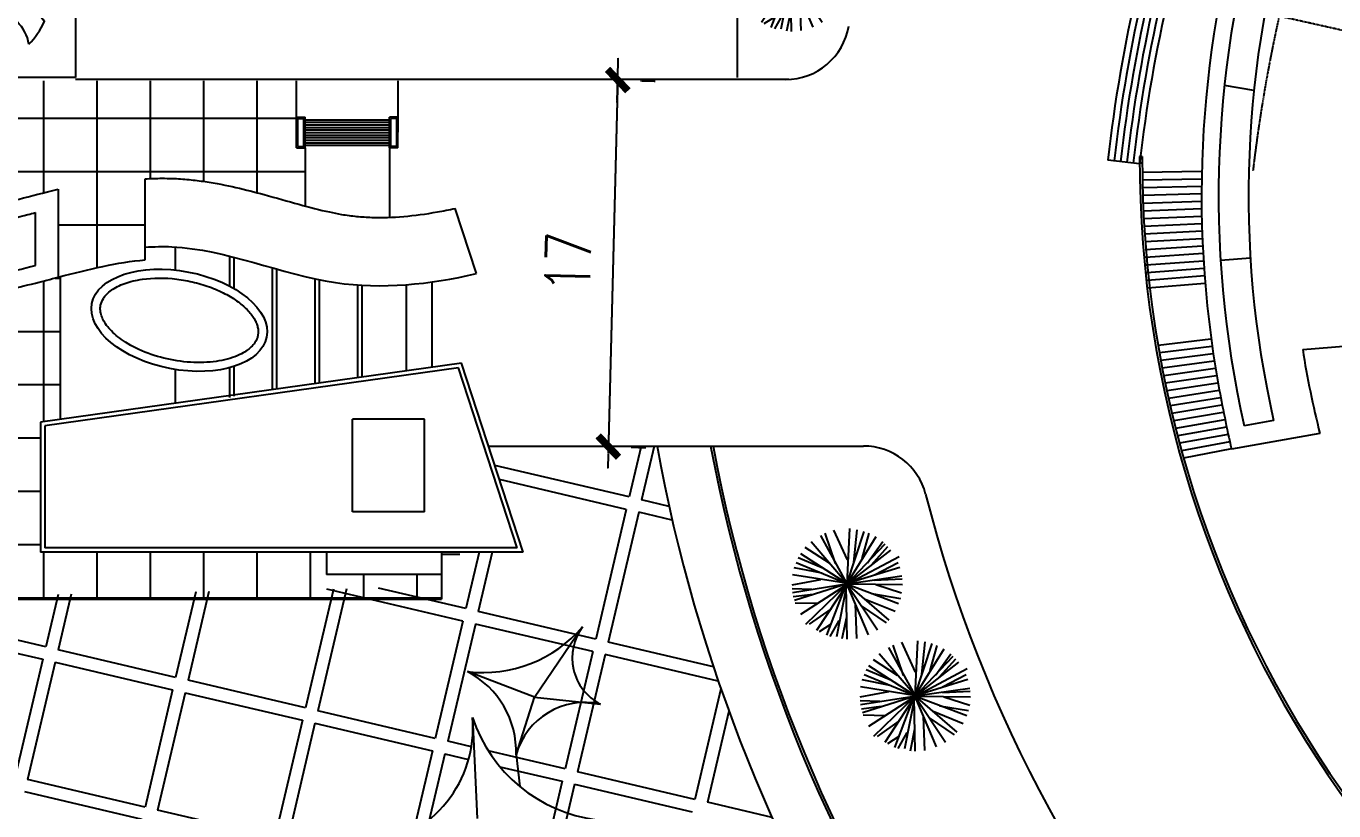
# Model space of a CAD drawing. Header units: millimetres. Extents: x 468001845 to 468595845, y 3387484553 to 3388325553.
# Drawn here: x 468174526 to 468235795, y 3387750904 to 3387787697 of the extents above; entities that cross this region are included whole.
import ezdxf

# ---------------------------------------------------------------- set-up
doc = ezdxf.new("R2010")
doc.units = ezdxf.units.MM
doc.linetypes.add('ACAD_ISO04W100', pattern=[30.5, 24, -3, 0.5, -3])
doc.linetypes.add('CENTER', pattern=[2, 1.25, -0.25, 0.25, -0.25])
for name, color, linetype in [('F-PLANT', 3, 'Continuous'), ('LT1', 151, 'Continuous'), ('PD', 8, 'Continuous'), ('PUB_DIM', 3, 'Continuous'), ('ROAD-XING', 1, 'CENTER'), ('屋顶', 7, 'Continuous'), ('道路', 31, 'Continuous')]:
    doc.layers.add(name, color=color, linetype=linetype)
doc.styles.add('DIM', font='txt')
doc.styles.add('DIM_FONT', font='SIMPLEX.shx', dxfattribs={"width": 0.8})
doc.styles.get("Standard").update_dxf_attribs({"font": 'arial.ttf'})
doc.dimstyles.new('NORMAL', dxfattribs={"dimscale": 7, "dimtxt": 300, "dimasz": 1, "dimexe": 250, "dimexo": 300, "dimgap": 0, "dimtad": 0, "dimdec": 0, "dimzin": 0, "dimdsep": 46, "dimtxsty": 'DIM_FONT', "dimblk": '_DIMX', "dimcen": 0.09, "dimclrt": 7, "dimadec": 0, "dimazin": 0, "dimtfac": 1, "dimtdec": 0, "dimtix": 1, "dimtmove": 2, "dimatfit": 3, "dimldrblk": '_DIMX', "dimfxl": 1, "dimtvp": 1, "dimtolj": 1, "dimtzin": 0, "dimarcsym": 0})

# ---------------------------------------------------------------- blocks, each defined once
blk = doc.blocks.new('A$C7F6B48D2')
at = {"layer": 'PD'}
for p, q in [((4801, 11194), (5015, 6455)), ((5015, 6455), (0, 5197)), ((5015, 6455), (3401, 0)), ((5015, 6455), (10602, 6397))]:
    blk.add_line(p, q, dxfattribs=at)
for centre, radius, start, end in [((-747, 10715), 5568, 277.7079, 4.93612), ((11533, 13428), 7093, 198.35792, 262.45731), ((12971, -3522), 10198, 103.43383, 159.79623), ((-527, 1142), 4090, 343.79078, 82.60039)]:
    blk.add_arc(centre, radius, start, end, dxfattribs=at)
blk = doc.blocks.new('402')
for p, q in [((-547, 1283), (-614, 2492)), ((-526, 2625), (-3, 71)), ((-21, 2571), (0, 100)), ((-12, 1697), (532, 2517)), ((0, 29), (650, 2488)), ((1006, 2365), (0, 29)), ((428, 1626), (817, 2438)), ((-1188, 1269), (-1579, 2000)), ((-1460, 2092), (59, 57)), ((-1141, 1683), (-1141, 2290)), ((-1022, 2339), (-3, 71)), ((0, 29), (1683, 1931)), ((654, 1554), (1156, 2294)), ((808, 984), (1308, 2209)), ((-2102, 1407), (-24, 143)), ((-1248, 898), (-1966, 1600)), ((-2, 86), (-1751, 1760)), ((2063, 1500), (36, 71)), ((1022, 770), (1908, 1701)), ((1176, 599), (2189, 1301)), ((-963, 257), (-2294, 1037)), ((36, 71), (2287, 1108)), ((1224, 242), (2407, 786)), ((-12, 85), (-2488, 23)), ((-2454, 485), (-12, 85)), ((-1165, 57), (-2427, -479)), ((0, 71), (-2384, -644)), ((-2000, -1413), (-14, 71)), ((-1369, -2013), (-36, 29)), ((-1022, -2197), (-3, 71)), ((-640, -2342), (0, 0)), ((-2, 57), (-203, -2573)), ((0, 85), (613, -2355)), ((0, 57), (241, -2418)), ((12, 85), (1603, -1857)), ((1105, -2167), (24, 72)), ((2063, -1358), (36, 72)), ((48, 71), (2487, 426)), ((2507, -81), (48, 71)), ((1070, 14), (2480, -324)), ((-1010, -243), (-2198, -1098)), ((915, -528), (2388, -727)), ((-951, -627), (-1834, -1615)), ((-713, -1012), (-1655, -1792)), ((-511, -1055), (-1135, -2150)), ((618, -1126), (1406, -2004)), ((677, -713), (1830, -1626)), ((-309, -1198), (-401, -2394)), ((143, -1326), (444, -2391)), ((321, -1226), (764, -2313))]:
    blk.add_line(p, q)
at = {"linetype": 'Continuous', "style": 'DIM', "flags": 1}
for tag in ['XVALUE', 'YVALUE']:
    blk.add_attdef(tag, (-97621, -67099), '', height=0.02, dxfattribs=at)
blk = doc.blocks.new('M_F13')
for p, q in [((-484.2, 239.4), (-484.2, 239.4)), ((-397.3, 192.8), (-484.2, 239.4)), ((-515.2, 179.5), (-397.3, 192.8))]:
    blk.add_line(p, q)
blk.add_circle((-3.1, 3.1), 38.2)
for centre, radius, start, end in [((-8.4, 3.4), 532.2, 89.33215, 114.38564), ((-325.4, 399.2), 130, 343.65549, 39.76), ((-174.8, 449.1), 193, 352.07749, 26.61284), ((-84.6, 589.5), 201.8, 304.18683, 338.5411), ((-8.4, 3.4), 530.6, 62.87665, 77.70213), ((79.9, 476.3), 153.7, 315.84539, 359.76505), ((-8.4, 3.4), 526.7, 126.07508, 153.62454), ((-355.5, 207.8), 224.4, 48.52033, 80.51513), ((-244.4, 1929.2), 1632.2, 285.43975, 290.70994), ((-8.4, 3.4), 523.3, 31.40984, 49.47525), ((411.9, 44.1), 233.6, 83.53226, 121.6544), ((958.8, 2090.9), 1965.5, 250.08649, 256.34511), ((-8.4, 3.4), 536.5, 160.84261, 187.275), ((-8.4, 3.4), 533.6, 340.33073, 19.42997), ((-610.2, -941.9), 880.1, 77.37282, 85.46489), ((-4.5, -499.5), 586.7, 134.77817, 147.33147), ((-8.4, 3.4), 524.2, 200.8103, 231.43916), ((357.6, 465.1), 655.6, 266.7455, 282.01463), ((-0.1, -630.5), 545.2, 39.65359, 53.99299), ((-250.9, -395.6), 87.2, 97.74104, 188.81075), ((-1350.5, -519.1), 1107.8, 2.94646, 10.92381), ((-8.4, 3.4), 514.1, 305.39404, 326.24638), ((125, -442.2), 220.3, 160.60085, 199.39915), ((100.3, -356.5), 177.9, 186.19115, 248.49517), ((295.6, -375.7), 163.5, 170.63138, 220.62782), ((325.4, -117.7), 300.2, 230.45823, 263.10928), ((-8.4, 3.4), 521.9, 243.14983, 261.83562), ((-8.4, 3.4), 527.3, 274.72362, 290.3277)]:
    blk.add_arc(centre, radius, start, end)
at = {"width": 0.8, "flags": 9}
for tag, p in [('XSIZE', (-62.5, 12.5)), ('YSIZE', (9.4, 6.2))]:
    blk.add_attdef(tag, p, '', height=0.2, dxfattribs=at)
blk = doc.blocks.new('_DIMX')
blk.add_line((-150, 0), (150, 0))
at = {"const_width": 50}
blk.add_lwpolyline([(-70, -70), (70, 70)], dxfattribs=at)
blk = doc.blocks.new('*D116')
at = {"layer": 'DEFPOINTS', "color": 0, "linetype": 'ACAD_ISO04W100', "transparency": 16777216}
for p in [(468201205, 3387785194, 0), (468200768, 3387768010), (468201805, 3387767984)]:
    blk.add_point(p, dxfattribs=at)
at = {"layer": 'ROAD-XING', "color": 0, "linetype": 'ACAD_ISO04W100', "lineweight": -2, "transparency": 16777216}
for p, q in [((468202242, 3387785161), (468201805, 3387767991)), ((468203304, 3387785141), (468203991, 3387785123)), ((468202867, 3387767957), (468203555, 3387767940))]:
    blk.add_line(p, q, dxfattribs=at)
at = {"layer": 'ROAD-XING', "color": 0, "linetype": 'ACAD_ISO04W100', "lineweight": -2, "transparency": 16777216, "xscale": 7, "yscale": 7, "zscale": 7}
for p, rotation in [((468202242, 3387785168), 88.54429672775642), ((468201805, 3387767984), 268.5442967277564)]:
    blk.add_blockref('_DIMX', p, dxfattribs=dict(at, rotation=rotation))
at = {"layer": 'ROAD-XING', "color": 7, "linetype": 'ACAD_ISO04W100', "transparency": 16777216, "insert": (468199924, 3387776629), "char_height": 2100, "attachment_point": 5, "rotation": 88.5443, "style": 'DIM_FONT'}
blk.add_mtext('\\A1;17', dxfattribs=at)

msp = doc.modelspace()

# ---------------------------------------------------------------- hatches: boundary and pattern name
at = {"layer": 'PD'}
h = msp.add_hatch(dxfattribs=at)
h.set_pattern_fill('NET', color=256, scale=20000, style=0)
h.set_pattern_definition([(360, (468255350, 3384593385.6), (2e-09, 2500), []), (90, (468255350, 3384593385.6), (-2500, 2e-09), [])])
h.paths.add_polyline_path([(468172673.9, 3387773911.1), (468172378.7, 3387773911.1), (468171639.3, 3387774334.4), (468171637.7, 3387774552), (468170868.5, 3387774569.2), (468170870.1, 3387774351.6), (468170116.2, 3387773911.1), (468169823.9, 3387773911.1), (468169823.9, 3387765133.1), (468170264.9, 3387765133.1), (468170408.2, 3387764899.4), (468170870.1, 3387764704.5), (468170868.5, 3387764486.9), (468171637.7, 3387764504), (468171639.3, 3387764721.6), (468171990.8, 3387764844.1), (468172378.7, 3387765133.1), (468172673.9, 3387765133.1)], flags=16)
h.paths.add_polyline_path([(468164444.3, 3387775698.2), (468164444.3, 3387779958.7), (468165577.4, 3387779657.8), (468166411.5, 3387779443.7), (468167388.9, 3387779240.1), (468168309.4, 3387779078.7), (468169716.1, 3387778912.5), (468170437.6, 3387778901.7), (468171888.4, 3387779061.8), (468172804.5, 3387779245.2), (468173965.7, 3387779526), (468174604.5, 3387779691.4), (468175189.3, 3387779843.6), (468175561.7, 3387779939.4), (468176031.8, 3387780057.6), (468176122.4, 3387775953.1), (468175186.8, 3387775709.7), (468174636.9, 3387775530.5), (468174086.9, 3387775435.6), (468173537, 3387775310.4), (468172987.1, 3387775196.9), (468172298.3, 3387775075.3), (468171887.2, 3387774978.9), (468171337.2, 3387774953.2), (468170237.2, 3387774897.7), (468169487.5, 3387774919), (468168587.2, 3387774977), (468168037.2, 3387774976.7), (468167487.1, 3387775160.1)], flags=16)
edge = h.paths.add_edge_path()
edge.add_line((468184590.6, 3387780079), (468184089.9, 3387780192.8))
edge.add_line((468184089.9, 3387780192.8), (468183593.4, 3387780293.6))
edge.add_line((468183593.4, 3387780293.6), (468182925.4, 3387780407.2))
edge.add_line((468182925.4, 3387780407.2), (468182199.7, 3387780497.7))
edge.add_line((468182199.7, 3387780497.7), (468181328.6, 3387780555.5))
edge.add_line((468181328.6, 3387780555.5), (468180600.3, 3387780558.6))
edge.add_line((468180600.3, 3387780558.6), (468180101.5, 3387780538.4))
edge.add_line((468180101.5, 3387780538.4), (468180101.5, 3387776738.6))
edge.add_line((468180101.5, 3387776738.6), (468179921.7, 3387776628))
edge.add_line((468179921.7, 3387776628), (468179185, 3387776628))
edge.add_line((468179185, 3387776628), (468178551.2, 3387776519.1))
edge.add_line((468178551.2, 3387776519.1), (468178050.5, 3387776418.2))
edge.add_line((468178050.5, 3387776418.2), (468177335, 3387776256.4))
edge.add_line((468177335, 3387776256.4), (468176716, 3387776104.8))
edge.add_line((468176122.4, 3387775953.1), (468176716, 3387776104.8))
edge.add_line((468176122.4, 3387769263.3), (468176122.4, 3387775953.1))
edge.add_line((468176122.4, 3387769263.3), (468175194, 3387769133.1))
edge.add_line((468175194, 3387769133.1), (468175194, 3387763030.8))
edge.add_line((468175194, 3387763030.8), (468188601.9, 3387763030.8))
edge.add_line((468188601.9, 3387763030.8), (468188601.9, 3387761992.2))
edge.add_line((468188601.9, 3387761992.2), (468193993.1, 3387761992.2))
edge.add_line((468193993.1, 3387761992.2), (468193993.1, 3387760823.3))
edge.add_line((468193993.1, 3387760823.3), (468156942.2, 3387760823.3))
edge.add_line((468156942.2, 3387760823.3), (468156942.2, 3387761023.3))
edge.add_line((468156942.2, 3387761023.3), (468156942.2, 3387785125.3))
edge.add_line((468156942.2, 3387785125.3), (468187193.1, 3387785125.3))
edge.add_line((468187193.1, 3387785125.3), (468187193.8, 3387781991.4))
edge.add_line((468187193.8, 3387781991.4), (468187593.9, 3387781988.9))
edge.add_line((468187593.9, 3387781988.9), (468187593.9, 3387779264.9))
edge.add_line((468187593.9, 3387779264.9), (468187340.5, 3387779334.1))
edge.add_line((468187340.5, 3387779334.1), (468186884.8, 3387779461.4))
edge.add_line((468186884.8, 3387779461.4), (468186483.8, 3387779574.7))
edge.add_line((468186483.8, 3387779574.7), (468185971, 3387779718.5))
edge.add_line((468185971, 3387779718.5), (468185389.7, 3387779876.8))
edge.add_line((468185389.7, 3387779876.8), (468185028.1, 3387779971))
edge.add_line((468185028.1, 3387779971), (468184590.6, 3387780079))

# ---------------------------------------------------------------- linework, layer by layer
at = {"layer": 'F-PLANT'}
msp.add_line((468176831.3, 3387785283.7, 0), (468166790, 3387785283.7, 0), dxfattribs=at)
for centre, radius, start, end in [((468236512.9, 3387785303.7), 73720.7, 199.394428, 224.350716), ((468236470.7, 3387785312.1), 72346.7, 199.78502, 223.344527)]:
    msp.add_arc(centre, radius, start, end, dxfattribs=at)
at = {"layer": 'LT1'}
for p, q in [((468226692, 3387781239.5), (468225201.7, 3387781410.4)), ((468226814, 3387781279), (468226694, 3387781279.3)), ((468226816.4, 3387781579.4), (468226696.4, 3387781579)), ((468229609.3, 3387780876.6), (468226817.4, 3387780835.6)), ((468229602.2, 3387780527.1), (468226823.6, 3387780473.3)), ((468229597.6, 3387780177.5), (468226831.4, 3387780111.1)), ((468229595.4, 3387779827.8), (468226841, 3387779748.9)), ((468229595.6, 3387779478.1), (468226852.2, 3387779386.7)), ((468229598.3, 3387779128.4), (468226865.1, 3387779024.6)), ((468229603.3, 3387778778.7), (468226879.7, 3387778662.5)), ((468229610.8, 3387778429), (468226896, 3387778300.6)), ((468229620.7, 3387778079.4), (468226913.9, 3387777938.7)), ((468229633.1, 3387777729.8), (468226933.6, 3387777576.9)), ((468229647.8, 3387777380.3), (468226954.9, 3387777215.2)), ((468229665, 3387777030.9), (468226977.9, 3387776853.6)), ((468229684.6, 3387776681.6), (468227002.6, 3387776492.1)), ((468229706.6, 3387776332.4), (468227029, 3387776130.7)), ((468229731.1, 3387775983.4), (468227057.1, 3387775769.4)), ((468229758, 3387775634.6), (468227086.8, 3387775408.3)), ((468230036.4, 3387773025.7), (468227557.4, 3387772728.3)), ((468230083.7, 3387772679.1), (468227619.9, 3387772371.9)), ((468230133.5, 3387772332.8), (468227684.9, 3387772015.9)), ((468230185.6, 3387771986.9), (468227752.4, 3387771660.5)), ((468230240.1, 3387771641.4), (468227822.3, 3387771305.6)), ((468230297.1, 3387771296.3), (468227894.8, 3387770951.2)), ((468230356.4, 3387770951.6), (468227969.7, 3387770597.4)), ((468230418.1, 3387770607.4), (468228047.1, 3387770244.2)), ((468230482.1, 3387770263.6), (468228126.9, 3387769891.6)), ((468230548.6, 3387769920.3), (468228209.2, 3387769539.6)), ((468230617.4, 3387769577.5), (468228293.9, 3387769188.3)), ((468230688.6, 3387769235.2), (468228381.1, 3387768837.6)), ((468230762.2, 3387768893.4), (468228470.8, 3387768487.7)), ((468230838.1, 3387768552.2), (468228562.8, 3387768138.4)), ((468230916.3, 3387768211.6), (468228657.3, 3387767789.8)), ((468230996.9, 3387767871.5), (468228754.2, 3387767442))]:
    msp.add_line(p, q, dxfattribs=at)
for centre, radius, start, end in [((468297596.9, 3387773105.3), 72870, 160.517555, 173.455682), ((468297596.9, 3387773105.3), 72570, 160.517555, 173.455682), ((468297596.9, 3387773105.3), 72270, 160.517555, 173.455682), ((468297596.9, 3387773105.3), 71970, 160.517555, 173.455682), ((468297596.9, 3387773105.3), 71670, 160.51402, 173.455682), ((468297596.9, 3387773105.3), 71370, 160.510483, 173.455682), ((468278388.6, 3387781469.8), 51692.3, 179.878969, 250.220995), ((468278388.6, 3387781469.8), 51572.3, 179.878259, 250.204299), ((468278388.6, 3387781469.8), 75513.9, 190.267112, 213.517111), ((468278388.6, 3387781469.8), 73045, 190.618097, 215.841741), ((468278388.6, 3387781469.8), 72931.8, 190.634776, 215.85782)]:
    msp.add_arc(centre, radius, start, end, dxfattribs=at)
at = {"layer": 'PD'}
for p, q in [((468176831.3, 3387854518.6, 0), (468176831.3, 3387785283.7, 0)), ((468207833.9, 3387854518.6, 0), (468207833.9, 3387785283.7, 0)), ((468187193.1, 3387783428.9), (468187193.1, 3387785125.3)), ((468191948.5, 3387783428.9), (468191948.5, 3387785125.3)), ((468187193.1, 3387783428.9), (468187593.1, 3387783429.2)), ((468187193.9, 3387781989.1), (468187193.1, 3387783428.9)), ((468187253.1, 3387783369), (468187533.1, 3387783369.1)), ((468187253.9, 3387782048.7), (468187253.1, 3387783369)), ((468187533.9, 3387782048.9), (468187533.1, 3387783369.1)), ((468187533.8, 3387782051.2), (468187534.6, 3387783371.4)), ((468187593.9, 3387781989.3), (468187593.1, 3387783429.2)), ((468187594.4, 3387783191.4), (468191548.4, 3387783189.2)), ((468187594.5, 3387783311.4), (468191548.5, 3387783309.2)), ((468191547.7, 3387781989.3), (468191548.5, 3387783429.2)), ((468191948.5, 3387783428.9), (468191548.5, 3387783429.2)), ((468191607.8, 3387782048.9), (468191608.5, 3387783369.1)), ((468191888.5, 3387783369), (468191608.5, 3387783369.1)), ((468191887.8, 3387782048.7), (468191888.5, 3387783369)), ((468191947.7, 3387781989.1), (468191948.5, 3387783428.9)), ((468187594.1, 3387782591.4), (468191548.1, 3387782589.2)), ((468187594.2, 3387782831.4), (468191548.2, 3387782829.2)), ((468187594.2, 3387782711.4), (468191548.1, 3387782709.2)), ((468187594.3, 3387782951.4), (468191548.3, 3387782949.2)), ((468187594.4, 3387783071.4), (468191548.3, 3387783069.2)), ((468187193.8, 3387781991.4), (468187593.8, 3387781991.2)), ((468187193.9, 3387781988.7), (468187593.9, 3387781988.9)), ((468187253.8, 3387782051.4), (468187533.8, 3387782051.2)), ((468187253.9, 3387782048.7), (468187533.9, 3387782048.9)), ((468187593.8, 3387782111.4), (468191547.8, 3387782109.2)), ((468187593.9, 3387782231.4), (468191547.9, 3387782229.2)), ((468187593.9, 3387781988.9), (468187593.9, 3387779264.9)), ((468187594, 3387782471.4), (468191548, 3387782469.2)), ((468187594, 3387782351.4), (468191547.9, 3387782349.2)), ((468191547.7, 3387782109.2), (468191547.7, 3387778733.6)), ((468191947.7, 3387781988.7), (468191547.7, 3387781988.9)), ((468191887.8, 3387782048.7), (468191607.8, 3387782048.9)), ((468203340.2, 3387768010.4), (468202778.4, 3387765622.5)), ((468203956.6, 3387768010.4), (468203362.5, 3387765485.3)), ((468202778.4, 3387765622.5), (468196483.2, 3387767102.1)), ((468202641, 3387765038.5), (468196700.9, 3387766434.6)), ((468204652.1, 3387765182.1), (468203362.5, 3387765485.3)), ((468202641, 3387765038.5), (468201209.9, 3387758955.9)), ((468203225, 3387764901.2), (468201793.9, 3387758818.6)), ((468204798.9, 3387764531.3), (468203225, 3387764901.2)), ((468193993.1, 3387762940.8, 0), (468194840.9, 3387762940.8, 0)), ((468195747.9, 3387763030.8), (468195125.7, 3387760385.9)), ((468196364.3, 3387763030.8), (468195709.7, 3387760248.7)), ((468193993.1, 3387761992.2), (468193993.1, 3387760823.3, 0)), ((468176637.8, 3387761056.6), (468176026, 3387758456.2)), ((468182469.9, 3387761174.6), (468181526.2, 3387757163.4)), ((468183089.2, 3387761187.1), (468182110.2, 3387757026.2)), ((468188921.3, 3387761305.1), (468187610.4, 3387755733.4)), ((468189540.6, 3387761317.6), (468188194.4, 3387755596.1)), ((468194988.2, 3387759801.9), (468188618.7, 3387761299)), ((468195125.7, 3387760385.9), (468191033.1, 3387761347.8)), ((468156942.2, 3387760823.3, 0), (468193993.1, 3387760823.3, 0)), ((468163332.3, 3387760823.3), (468175304.5, 3387758009.4)), ((468175441.9, 3387758593.5), (468165954.7, 3387760823.3)), ((468176018.5, 3387761044), (468175441.9, 3387758593.5)), ((468201209.9, 3387758955.9), (468195709.7, 3387760248.7)), ((468194988.2, 3387759801.9), (468193694.6, 3387754303.4)), ((468195572.3, 3387759664.6), (468194278.6, 3387754166.1)), ((468201072.4, 3387758371.9), (468195572.3, 3387759664.6)), ((468206726.8, 3387757659.2), (468201793.9, 3387758818.6)), ((468175304.5, 3387758009.4), (468174010.8, 3387752510.9)), ((468181526.2, 3387757163.4), (468176026, 3387758456.2)), ((468201072.4, 3387758371.9), (468199778.8, 3387752873.4)), ((468201656.5, 3387758234.6), (468200362.8, 3387752736.1)), ((468206952.7, 3387756989.8), (468201656.5, 3387758234.6)), ((468175888.6, 3387757872.1), (468174594.9, 3387752373.6)), ((468175888.6, 3387757872.1), (468181388.7, 3387756579.4)), ((468187610.4, 3387755733.4), (468182110.2, 3387757026.2)), ((468181388.7, 3387756579.4), (468180095.1, 3387751080.9)), ((468181972.8, 3387756442.1), (468180679.1, 3387750943.6)), ((468181972.8, 3387756442.1), (468187472.9, 3387755149.4)), ((468207080.8, 3387756619.3), (468205863, 3387751443.4)), ((468193694.6, 3387754303.4), (468188194.4, 3387755596.1)), ((468207452.2, 3387755578.1), (468206447.1, 3387751306.1)), ((468187472.9, 3387755149.4), (468186179.3, 3387749650.9)), ((468188057, 3387755012.1), (468186763.3, 3387749513.6)), ((468188057, 3387755012.1), (468193557.1, 3387753719.3)), ((468195438.6, 3387755283.3), (468195652.7, 3387750544)), ((468193557.1, 3387753719.3), (468192263.5, 3387748220.8)), ((468195386.3, 3387753905.8), (468194278.6, 3387754166.1)), ((468199778.8, 3387752873.4), (468196180.2, 3387753719.2)), ((468194141.2, 3387753582.1), (468192847.5, 3387748083.6)), ((468194141.2, 3387753582.1), (468195257.7, 3387753319.6)), ((468197482.4, 3387753528), (468197650.1, 3387752051.4)), ((468196722.5, 3387752975.4), (468199641.3, 3387752289.3)), ((468205863, 3387751443.4), (468200362.8, 3387752736.1)), ((468180095.1, 3387751080.9), (468174594.9, 3387752373.6)), ((468199641.3, 3387752289.3), (468196916.6, 3387740708.3)), ((468200225.4, 3387752152), (468197500.7, 3387740571)), ((468200225.4, 3387752152), (468205725.6, 3387750859.3)), ((468179957.6, 3387750496.8), (468174457.5, 3387751789.6)), ((468209475.1, 3387750594.4), (468206447.1, 3387751306.1)), ((468186179.3, 3387749650.9), (468180679.1, 3387750943.6))]:
    msp.add_line(p, q, dxfattribs=at)
for centre, radius, start, end in [((468189891, 3387754804.2), 5568.2, 277.7079, 4.936134), ((468202170.5, 3387757517.2), 7092.9, 198.35791, 262.45731)]:
    msp.add_arc(centre, radius, start, end, dxfattribs=at)
at = {"layer": 'PUB_DIM', "color": 7, "linetype": 'ACAD_ISO04W100', "ltscale": 0.01}
msp.add_arc((468301783.2, 3387772787.6), 70250, 347.359111, 173.359092, dxfattribs=at)
at = {"layer": 'ROAD-XING', "linetype": 'ACAD_ISO04W100', "ltscale": 0.01}
msp.add_line((468377491.6, 3387755808), (468224339, 3387790156.4), dxfattribs=at)
at = {"layer": 'ROAD-XING', "linetype": 'ACAD_ISO04W100', "ltscale": 0.1}
msp.add_arc((468293354.8, 3387823250.9), 220835.3, 183.694605, 309.517902, dxfattribs=at)
at = {"layer": '屋顶'}
for p, q in [((468232052.1, 3387784676.1), (468230669.1, 3387784911.8)), ((468176031.8, 3387780057.6), (468176031.8, 3387775929.6)), ((468180101.5, 3387776738.6), (468180101.5, 3387780538.4)), ((468174967.1, 3387776479.2), (468174967.1, 3387778959.2)), ((468195621.2, 3387776095.2), (468194624.5, 3387779151.4)), ((468181513.6, 3387777343.4), (468181513.6, 3387776261)), ((468231886, 3387776811.5), (468230489.6, 3387776709.9)), ((468176122.4, 3387775953.1), (468176122.4, 3387769263.3)), ((468192333.3, 3387775573.6), (468192333.3, 3387771536.9)), ((468193533.3, 3387775704.6), (468193533.3, 3387771705.2)), ((468194918.8, 3387771899.5), (468175194, 3387769133.1)), ((468194780.6, 3387771678.1), (468175394, 3387768959.2)), ((468181513.6, 3387771597.2), (468181513.6, 3387770019.4)), ((468197535.4, 3387763230.8), (468194780.6, 3387771678.1)), ((468197811, 3387763030.8), (468194918.8, 3387771899.5)), ((468175194, 3387769133.1), (468175194, 3387763030.8)), ((468189822.9, 3387764920), (468189822.9, 3387769263.1)), ((468193182.9, 3387769263.1), (468189822.9, 3387769263.1)), ((468193182.9, 3387764920), (468193182.9, 3387769263.1)), ((468232971.9, 3387769201.8), (468231593.6, 3387768949.7)), ((468175394, 3387768959.2), (468175394, 3387763230.8)), ((468193182.9, 3387764920), (468189822.9, 3387764920)), ((468197811, 3387763030.8), (468175194, 3387763030.8)), ((468197535.4, 3387763230.8), (468175394, 3387763230.8)), ((468188601.9, 3387763030.8), (468188601.9, 3387761992.2)), ((468193993.1, 3387763030.8), (468193993.1, 3387761992.2)), ((468193993.1, 3387761992.2), (468188601.9, 3387761992.2))]:
    msp.add_line(p, q, dxfattribs=at)
at = {"layer": '屋顶', "color": 4}
for p, q in [((468184074, 3387775498.9), (468184074, 3387776911.3)), ((468184274, 3387775387.1), (468184274, 3387776860.8)), ((468186074, 3387770659), (468186074, 3387776365.2)), ((468186274, 3387770687), (468186274, 3387776309.1)), ((468188074, 3387770939.5), (468188074, 3387775851.6)), ((468188274, 3387770967.5), (468188274, 3387775809.6)), ((468190074, 3387771220), (468190074, 3387775560.4)), ((468190274, 3387771248), (468190274, 3387775547.8)), ((468184074, 3387770287.9), (468184074, 3387771685.4)), ((468184274, 3387770349.2), (468184274, 3387771744.5))]:
    msp.add_line(p, q, dxfattribs=at)
at = {"layer": '屋顶', "color": 7}
for p, q in [((468234334.6, 3387772537), (468237394.6, 3387772780.3)), ((468235141.8, 3387768590.2), (468230999.2, 3387767862.3))]:
    msp.add_line(p, q, dxfattribs=at)
for centre, radius, start, end in [((468301783.2, 3387772787.6), 73250, 347.359111, 162.606643), ((468279596.3, 3387779737.7), 50000, 162.606643, 190.254396), ((468279596.3, 3387779737.7), 45830.9, 189.039424, 194.077248), ((468300083.7, 3387783444.1), 70820, 190.254396, 192.710169)]:
    msp.add_arc(centre, radius, start, end, dxfattribs=at)
at = {"layer": '屋顶'}
for centre, radius, start, end in [((468301783.2, 3387772787.6), 72450, 347.359111, 162.606643), ((468301783.2, 3387772787.6), 71050, 347.359111, 162.606643), ((468279596.3, 3387779737.7), 49200, 162.606643, 192.666118), ((468279596.3, 3387779737.7), 47800, 162.606643, 192.733444)]:
    msp.add_arc(centre, radius, start, end, dxfattribs=at)
msp.add_ellipse((468181700.1, 3387773904.5), major_axis=(-4092, 784.9), ratio=0.5533097, dxfattribs=at)
for points, knots in [([(468164444.3, 3387779958.7), (468166515.1, 3387779404.2), (468166750.7, 3387779359.6), (468167493.2, 3387779220), (468167975.7, 3387779130.4), (468168752.9, 3387779009.3), (468169063.5, 3387778968.6), (468169508.2, 3387778926.2), (468169656, 3387778915.2), (468169900.6, 3387778902.8), (468170000, 3387778899.5), (468170173.9, 3387778897.2), (468170249.2, 3387778897.4), (468170403.8, 3387778900.2), (468170482.3, 3387778902.9), (468170721.2, 3387778914.5), (468170885.2, 3387778927.2), (468171414.3, 3387778982), (468171796.5, 3387779041), (468172694, 3387779214.2), (468173219.6, 3387779337.4), (468174327.2, 3387779616.8), (468174909.3, 3387779772.6), (468175688.1, 3387779971.8), (468175858.8, 3387780014.9), (468176031.8, 3387780057.6)], [90.0632206, 90.0632206, 90.0632206, 90.0632206, 93.5417532, 93.5417532, 101.3284942, 101.3284942, 107.0130108, 107.0130108, 109.994584, 109.994584, 112.1265321, 112.1265321, 113.8290134, 113.8290134, 115.5314948, 115.5314948, 118.9364575, 118.9364575, 126.1982692, 126.1982692, 135.0981263, 135.0981263, 143.9979835, 143.9979835, 146.4565056, 146.4565056, 146.4565056, 146.4565056]), ([(468180101.5, 3387780538.4), (468180360.9, 3387780553.4), (468180624.1, 3387780561.8), (468181048, 3387780562.4), (468181206.2, 3387780559.8), (468181498.6, 3387780549.5), (468181632.5, 3387780542.7), (468181896.5, 3387780525.1), (468182027.3, 3387780514.4), (468182415.6, 3387780477), (468182669.4, 3387780445.3), (468183415.5, 3387780334.2), (468183892.6, 3387780239.4), (468184809.4, 3387780030.3), (468185249.2, 3387779916), (468186244.3, 3387779644.9), (468186785.6, 3387779487.5), (468187807.8, 3387779204.8), (468188288.5, 3387779079.5), (468188931.5, 3387778940.1), (468189120.9, 3387778903), (468189423.1, 3387778851.4), (468189538.8, 3387778833.7), (468189772.7, 3387778802.3), (468189890.1, 3387778788.7), (468190244.5, 3387778753.8), (468190483.3, 3387778738.5), (468191209.1, 3387778715.6), (468191705.8, 3387778731.1), (468192728.2, 3387778818.1), (468193253.9, 3387778889.8), (468194067.1, 3387779035.2), (468194344.1, 3387779090.4), (468194624.5, 3387779151.4)], [163.9629653, 163.9629653, 163.9629653, 163.9629653, 167.0711837, 167.0711837, 168.8976075, 168.8976075, 170.4235785, 170.4235785, 171.9495494, 171.9495494, 175.0014913, 175.0014913, 181.1053751, 181.1053751, 187.2092589, 187.2092589, 195.4695808, 195.4695808, 203.7299028, 203.7299028, 207.347824, 207.347824, 209.7181131, 209.7181131, 212.0884022, 212.0884022, 216.8289805, 216.8289805, 226.310137, 226.310137, 235.7912935, 235.7912935, 240.594541, 240.594541, 240.594541, 240.594541]), ([(468167206, 3387778460.4), (468167583.8, 3387778390.3), (468167947.7, 3387778325.2), (468168670, 3387778212.5), (468169025.5, 3387778166.5), (468169603.3, 3387778115.5), (468169833.9, 3387778102.6), (468170174, 3387778096.7), (468170289.4, 3387778097.3), (468170526.1, 3387778103.5), (468170646.1, 3387778109.2), (468171056.6, 3387778136.7), (468171355, 3387778170), (468172157.9, 3387778288.5), (468172677.8, 3387778393.5), (468173666.1, 3387778622.9), (468174127.7, 3387778740.6), (468174723.6, 3387778895.6), (468174844.9, 3387778927.3), (468174967.1, 3387778959.2)], [95.4511734, 95.4511734, 95.4511734, 95.4511734, 101.3060302, 101.3060302, 107.5307921, 107.5307921, 111.9285108, 111.9285108, 114.2684574, 114.2684574, 116.6084041, 116.6084041, 122.1567531, 122.1567531, 131.0704943, 131.0704943, 138.4024326, 138.4024326, 140.2582549, 140.2582549, 140.2582549, 140.2582549]), ([(468180101.5, 3387777331.5), (468180518.9, 3387777362.3), (468183498.7, 3387777426), (468188634.5, 3387775060.9), (468193413.3, 3387775589.4), (468195621.2, 3387776095.2)], [163.0191317, 163.0191317, 163.0191317, 163.0191317, 169.4045133, 208.650342, 242.1994523, 242.1994523, 242.1994523, 242.1994523]), ([(468167206, 3387776020.7), (468167690.6, 3387775934.2), (468168173.7, 3387775855.8), (468169014.5, 3387775754.8), (468169372.9, 3387775722.9), (468170017.6, 3387775695.6), (468170304.4, 3387775694.4), (468170878.5, 3387775715.8), (468171165.7, 3387775737.8), (468172024.9, 3387775831.1), (468172597.7, 3387775930), (468173769.1, 3387776175.7), (468174367.5, 3387776324.5), (468174967.1, 3387776479.2)], [97.6588362, 97.6588362, 97.6588362, 97.6588362, 104.9929844, 104.9929844, 110.472409, 110.472409, 114.8842486, 114.8842486, 119.2960882, 119.2960882, 128.0617126, 128.0617126, 137.185268, 137.185268, 137.185268, 137.185268]), ([(468164444.3, 3387775698.2), (468166296.8, 3387775374.9), (468166346, 3387775365.6), (468167207, 3387775204.2), (468168033, 3387775054.3), (468169215.7, 3387774934), (468169560.3, 3387774910), (468170133.4, 3387774895.5), (468170360.8, 3387774896.6), (468170812.7, 3387774912.2), (468171037.8, 3387774926.5), (468171710.5, 3387774986), (468172155.5, 3387775047.9), (468173578.9, 3387775296.3), (468174544, 3387775542), (468175673.9, 3387775836.3), (468175853.1, 3387775883.2), (468176031.8, 3387775929.6)], [93.5772761, 93.5772761, 93.5772761, 93.5772761, 94.3181442, 94.3181442, 106.515502, 106.515502, 111.4819501, 111.4819501, 114.719678, 114.719678, 117.957406, 117.957406, 124.4328618, 124.4328618, 138.8352259, 138.8352259, 141.5596276, 141.5596276, 141.5596276, 141.5596276]), ([(468178016.7, 3387774611), (468178016.7, 3387774611), (468178003.7, 3387774543.4), (468177998.6, 3387774472.8), (468178006, 3387774327.5), (468178018.1, 3387774251.9), (468178062.1, 3387774094), (468178093.9, 3387774011.8), (468178178.9, 3387773842.8), (468178232.2, 3387773755.8), (468178360.8, 3387773580.1), (468178436, 3387773491.4), (468178700.6, 3387773219.6), (468178925.1, 3387773039), (468179492.1, 3387772678), (468179846.8, 3387772503.1), (468180615.5, 3387772216.1), (468181029.1, 3387772103.8), (468181866.8, 3387771956), (468182290.9, 3387771920.4), (468183099.5, 3387771928.8), (468183483.9, 3387771973), (468184166.7, 3387772131), (468184464.2, 3387772245.1), (468184869.2, 3387772477.8), (468185006.3, 3387772585.1), (468185181.6, 3387772770.1), (468185237.8, 3387772846.2), (468185308.4, 3387772971), (468185330.4, 3387773018.9), (468185365.8, 3387773117.2), (468185378.7, 3387773167.2), (468185394.4, 3387773261.5), (468185398.5, 3387773305.8), (468185399.7, 3387773398), (468185396.8, 3387773445.4), (468185381.6, 3387773554.1), (468185367.5, 3387773616.1), (468185326.2, 3387773745), (468185299.1, 3387773811.3), (468185197.3, 3387774014.8), (468185101.1, 3387774156.9), (468184852.9, 3387774441.2), (468184700.4, 3387774583.4), (468184346.2, 3387774856.4), (468184144.3, 3387774987.1), (468183701.5, 3387775228.3), (468183460.5, 3387775338.6), (468182952.3, 3387775532), (468182684.9, 3387775615.3), (468182137.6, 3387775749.6), (468181857.8, 3387775800.8), (468181020.9, 3387775903), (468180467, 3387775900.7), (468179670.1, 3387775787.8), (468179389.2, 3387775719.6), (468178897.3, 3387775542), (468178687.4, 3387775433.1), (468178354.1, 3387775193.7), (468178230.9, 3387775064.3), (468178079.9, 3387774827.5), (468178037.6, 3387774720.1), (468178016.7, 3387774611)], [0, 0, 0, 0, 0.0670367, 0.1340735, 0.1340735, 0.2681469, 0.2681469, 0.4022204, 0.4022204, 0.5362939, 0.5362939, 0.6703674, 0.6703674, 0.9490599, 0.9490599, 1.2733237, 1.2733237, 1.5975875, 1.5975875, 1.9218512, 1.9218512, 2.246115, 2.246115, 2.5703788, 2.5703788, 2.8017006, 2.8017006, 2.9572422, 2.9572422, 3.0556193, 3.0556193, 3.1539964, 3.1539964, 3.24046, 3.24046, 3.3269236, 3.3269236, 3.4346711, 3.4346711, 3.5424186, 3.5424186, 3.7579137, 3.7579137, 3.9734088, 3.9734088, 4.1889039, 4.1889039, 4.404399, 4.404399, 4.619894, 4.619894, 4.8353891, 4.8353891, 5.2663793, 5.2663793, 5.5332243, 5.5332243, 5.8000694, 5.8000694, 6.0669145, 6.0669145, 6.2831853, 6.2831853, 6.2831853, 6.2831853])]:
    msp.add_open_spline(points, degree=3, knots=knots, dxfattribs=at)
msp.add_open_spline([(468176031.8, 3387775929.6), (468177492.4, 3387776308.3), (468178798.8, 3387776626.4), (468180101.5, 3387776738.6)], degree=3, dxfattribs=at)
at = {"layer": '道路'}
for p, q in [((468210264.6, 3387785193.9), (468176831.3, 3387785193.9)), ((468196187, 3387768010.4), (468213759.3, 3387768010.4))]:
    msp.add_line(p, q, dxfattribs=at)
for centre, radius, start, end in [((468210105.9, 3387788193.9), 3000, 270, 350.460605), ((468213759.3, 3387765010.4), 3000, 14.288033, 90), ((468278388.6, 3387781469.8), 63692.3, 194.288033, 251.028216)]:
    msp.add_arc(centre, radius, start, end, dxfattribs=at)

# ---------------------------------------------------------------- block references
at = {"layer": 'F-PLANT'}
for name, p, xscale, yscale, zscale, rotation in [('M_F13', (468171682.1, 3387789586.9), 7.799999999999999, 7.799999999999999, 7.799999999999999, 285.0869648758007), ('402', (468210455.7, 3387790070.9), 1.036546875, 1.036546875, 1.036546875, 122.4138126619704), ('402', (468213058.1, 3387761575.6), 1.036546875, 1.036546875, 1.036546875, 122.4138126619704), ('402', (468216245.2, 3387756319.7), 1.036546875, 1.036546875, 1.036546875, 122.4138126619704)]:
    msp.add_blockref(name, p, dxfattribs=dict(at, xscale=xscale, yscale=yscale, zscale=zscale, rotation=rotation))
at = {"layer": 'PD', "xscale": 0.6, "yscale": 0.6, "zscale": 0.6, "rotation": 159.7811033384656}
msp.add_blockref('A$C7F6B48D2', (468202506.7, 3387758835.3), dxfattribs=at)

# ---------------------------------------------------------------- dimensions: what is measured, and where the dimension line sits
at = {"layer": 'ROAD-XING', "color": 7, "linetype": 'ACAD_ISO04W100'}
dim = msp.add_aligned_dim(p1=(468201204.7, 3387785193.9, 0), p2=(468200768, 3387768010.4), distance=1037.4, text='17', dimstyle='NORMAL', dxfattribs=at)
dim.commit()
dim.dimension.update_dxf_attribs({"geometry": '*D116', "text_midpoint": (468199924.2, 3387776629.1)})

doc.saveas('drawing.dxf')
